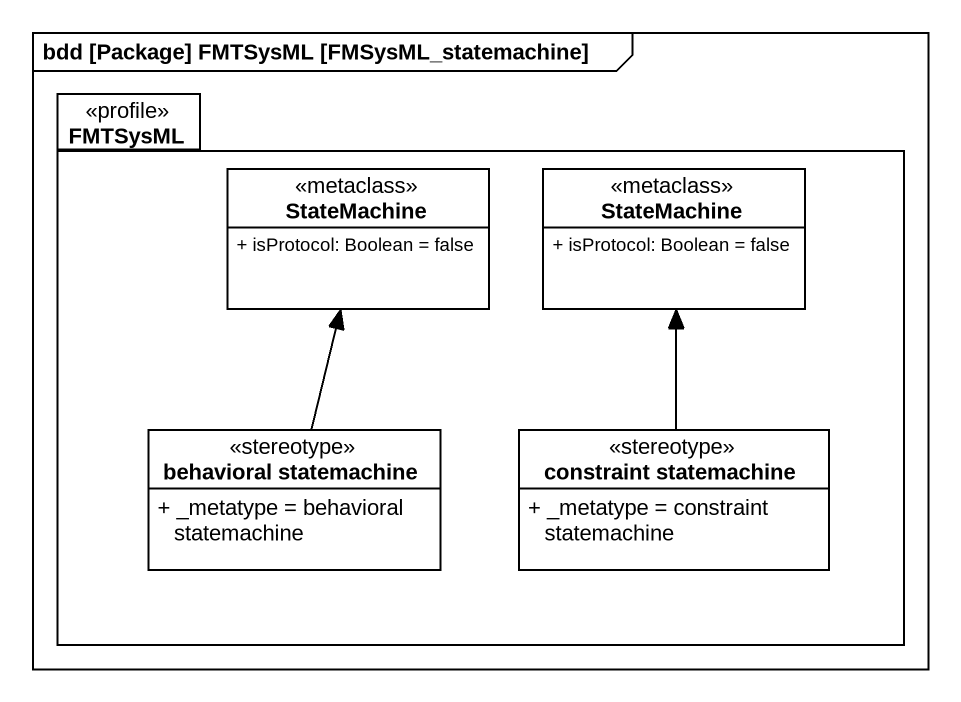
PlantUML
@startuml
mainframe bdd [Package] FMTSysML [FMSysML_statemachine]
hide circle
hide empty members
skinparam classAttributeIconSize 0
package FMTSysML <<profile>> {
  class StateMachine <<metaclass>> {
    + isProtocol: Boolean = false
  }
  class "StateMachine" as StateMachine_2 <<metaclass>> {
    + isProtocol: Boolean = false
  }
  class "behavioral statemachine" as behavioral_statemachine <<stereotype>> {
    + _metatype = behavioral statemachine
  }
  class "constraint statemachine" as constraint_statemachine <<stereotype>> {
    + _metatype = constraint statemachine
  }
}
behavioral_statemachine -up-> StateMachine
constraint_statemachine -up-> StateMachine_2
@enduml
